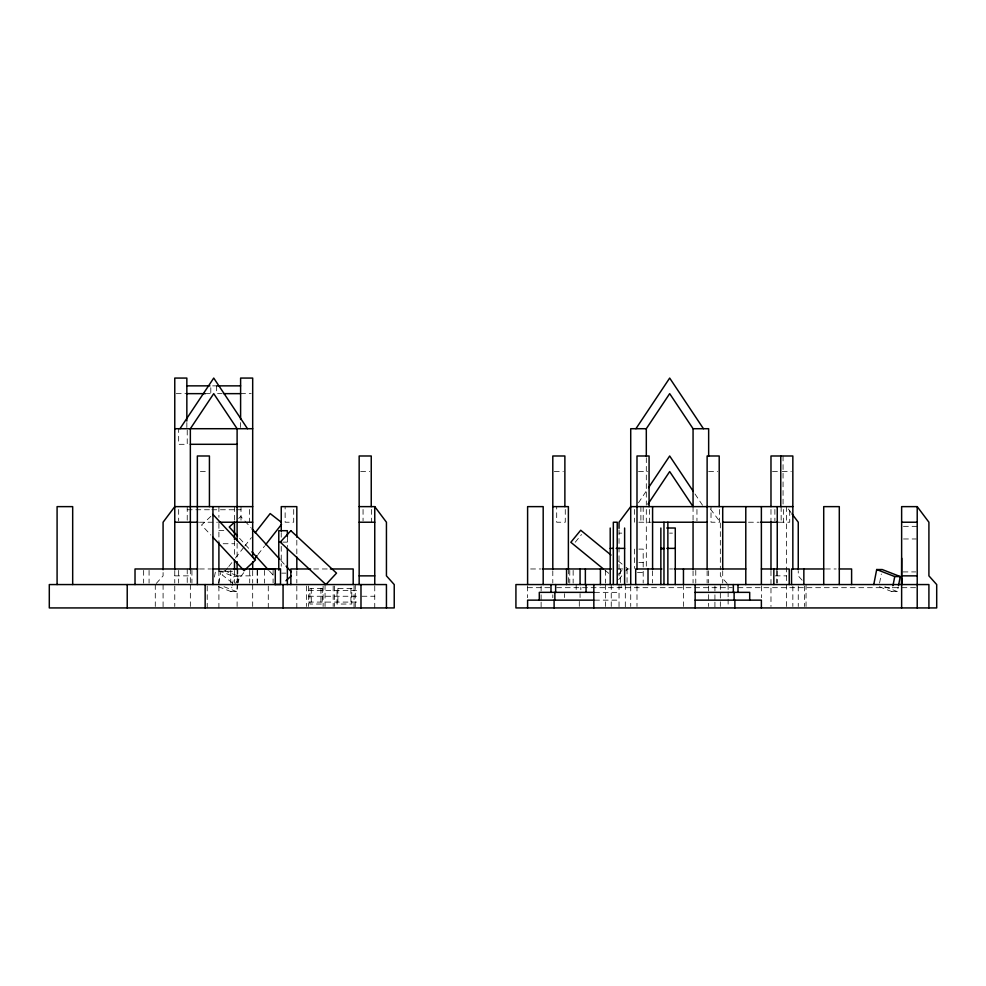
<?xml version="1.0" encoding="UTF-8"?>
<svg xmlns="http://www.w3.org/2000/svg" width="986" height="986" viewBox="0 0 986 986"><rect width="100%" height="100%" fill="white"/><g stroke="black" fill="none" stroke-linecap="round" stroke-linejoin="round"><path stroke-width="0.74" stroke-dasharray="4.93 3.7" d="M214.393 577.044L215.564 571.042M218.744 583.059L221.074 571.042M218.498 586.719L230.995 591.588L231.87 587.089M232.166 585.585L233.929 576.563L239.438 576.563L238.267 582.578M230.995 591.588L236.504 591.588L237.971 584.082M879.561 583.059L881.324 574.037M879.315 586.719L891.825 591.588L892.7 587.089M891.825 591.588L897.334 591.588L898.209 587.089M638.447 502.835L646.89 490.178M227.852 567.739L222.207 574.961L234.495 584.562M228.789 566.531L234.434 559.308M235.383 558.113L243.838 547.267M244.787 546.071L251.368 537.641M235.432 583.355L244.836 571.313M258.012 554.465L264.593 546.034M575.232 542.238L581.518 534.56M618.752 574.197L622.339 569.809M618.678 579.632L622.265 575.245M625.851 570.857L627.651 568.663L624.15 565.804M156.256 583.465L163.084 575.861L163.084 571.264M210.868 516.356L201.538 525.057L210.868 535.065M238.661 518.414L240.757 516.504L243.838 519.893M217.573 385.859L210.807 385.859L210.807 393.648M176.272 393.648L186.847 393.648M205.285 393.648L211.423 393.648M217.573 393.648L222.183 393.648M240.609 393.648L251.184 393.648M200.368 471.567L206.407 471.567M360.679 471.567L369.738 471.567M554.317 471.567L563.363 471.567M638.509 471.567L647.568 471.567M708.638 471.567L717.697 471.567M772.494 471.567L778.533 471.567M782.268 471.567L791.327 471.567M187.229 509.75L210.277 509.75M211.817 509.75L234.853 509.75M236.393 509.75L241.003 509.75M199.406 522.223L217.499 522.223M638.903 522.223L650.834 522.223M748.473 522.223L759.072 522.223M779.162 522.223L789.724 522.223L789.724 506.631M903.435 526.339L917.596 526.339M218.904 530.456L225.991 530.456M618.974 533.13L621.796 533.13M669.617 533.13L672.452 533.13M903.496 538.972L916.24 538.972M283.068 542.127L287.357 542.127M223.156 543.73L234.495 543.73M638.903 549.103L643.192 549.103L643.192 569.908M638.903 562.599L643.192 562.599M199.406 568.971L211.46 568.971M313.659 568.971L328.868 568.971M530.604 568.971L541.104 568.971M618.012 568.971L629.204 568.971M669.58 568.971L672.674 568.971M825.418 568.971L836.214 568.971M218.904 571.288L234.495 571.288M902.991 571.917L915.735 571.917M637.474 572.484L643.192 572.484M281.639 573.137L285.928 573.137M174.769 575.861L190.347 575.861M237.108 575.861L252.687 575.861M775.23 575.861L786.569 575.861M527.609 587.681L550.989 587.681M556.634 587.681L732.351 587.681M737.996 587.681L917.214 587.681M308.519 590.404L359.163 590.404M594.583 592.352L619.035 592.352M308.519 596.247L359.163 596.247M361.998 596.247L374.754 596.247M594.583 600.141L619.035 600.141M308.519 602.089L359.163 602.089M884.836 586.719L897.334 591.588M224.155 570.611L239.438 576.563M218.645 570.611L233.929 576.563M224.007 586.719L236.504 591.588M618.321 561.022L622.979 564.842M604.948 570.216L609.336 573.803M244.873 521.027L251.06 527.793M280.936 560.516L285.053 565.027M239.549 538.294L250.875 550.706M269.424 571.017L273.541 575.528M802.148 580.212L798.253 575.861L798.253 571.264M727.15 583.465L720.335 575.861L720.335 571.264M788.369 509.035L791.068 512.634M710.438 509.035L720.335 522.223L720.335 569.735M695.007 493.974L702.611 505.374M806.043 584.562L806.043 606.476M804.527 586.017L804.527 606.476M798.253 586.017L798.253 606.476M792.843 586.017L792.843 606.476M786.569 506.631L786.569 606.476M783.451 509.466L783.451 522.223M783.057 455.988L783.057 506.631M781.158 506.631L781.158 522.223M777.251 570.808L777.251 583.034M776.758 570.389L776.758 583.145M774.885 509.466L774.885 520.805M770.978 509.466L770.978 522.223M770.978 570.808L770.978 606.476M761.377 586.017L761.377 597.713M728.124 584.562L728.124 590.404M728.124 591.859L728.124 597.713M728.124 599.168L728.124 606.476M722.713 570.808L722.713 583.034M720.335 584.562L720.335 606.476M719.595 509.466L719.595 522.223L711.017 522.223L711.017 506.631M714.924 586.017L714.924 593.325M714.924 594.78L714.924 600.634M714.924 602.089L714.924 607.931M708.651 570.808L708.651 583.034M708.651 586.017L708.651 606.476M707.122 570.808L707.122 583.034M696.954 509.466L696.954 520.805M695.771 570.389L695.771 583.145M693.059 506.631L693.059 520.805M693.059 570.808L693.059 583.034M683.458 584.562L683.458 606.476M652.584 570.808L652.584 583.034M649.466 509.466L649.466 522.223M646.311 457.738L646.311 505.103M646.311 509.466L646.311 566.223M643.192 506.631L643.192 522.223M643.192 571.362L643.192 583.059M640.888 506.631L640.888 522.223M636.993 586.017L636.993 606.476M634.614 509.466L634.614 522.223M634.614 549.103L634.614 568.441M630.72 586.017L630.72 606.476M627.059 568.971L627.059 583.145M625.309 584.562L625.309 607.931M621.118 584.562L621.118 587.681M620.588 568.971L620.588 583.145M619.035 529.889L619.035 575.861M619.035 584.562L619.035 606.636M611.246 584.562L611.246 606.476M605.527 570.389L605.527 583.145M605.527 584.562L605.527 606.476M580.828 587.151L580.828 589.751M580.064 593.646L580.064 597.541M579.3 601.448L579.3 606.636M576.181 584.562L576.181 589.751M573.149 570.389L573.149 583.145M569.772 570.389L569.772 583.145M568.38 568.971L568.38 583.145M565.274 509.466L565.274 522.223L556.696 522.223L556.696 506.631M564.485 593.646L564.485 597.541M552.801 570.808L552.801 583.034M552.801 594.78L552.801 597.713M541.117 586.017L541.117 593.325M541.117 594.78L541.117 600.634M541.117 602.089L541.117 607.931M527.609 586.017L527.609 597.713M374.754 586.017L374.754 607.931M371.636 509.466L371.636 522.223M363.058 509.466L363.058 520.805M355.268 584.562L355.268 607.931M354.036 586.017L354.036 607.931M350.917 588.457L350.917 604.036M337.878 588.457L337.878 604.036M334.402 586.017L334.402 606.476M333.169 586.017L333.169 606.476M325.047 584.562L325.047 606.476M323.112 586.017L323.112 606.476M320.918 588.457L320.918 604.036M311.268 588.457L311.268 604.036M308.519 586.017L308.519 606.476M306.584 586.017L306.584 606.476M296.823 540.254L296.823 553.996M296.823 570.808L296.823 583.034M296.823 586.017L296.823 607.931M293.705 509.466L293.705 522.223L285.139 522.223L285.139 506.631M287.357 536.766L287.357 546.675M281.244 532.613L281.244 537.197M281.244 546.367L281.244 566.223M273.097 570.278L273.097 583.022M268.278 586.017L268.278 607.931M264.47 570.389L264.47 583.145M257.432 570.389L257.432 583.145M257.136 570.278L257.136 583.022M252.687 570.808L252.687 583.108M252.687 584.562L252.687 606.476M249.717 570.278L249.717 583.022M249.569 509.466L249.569 522.223M241.003 506.631L241.003 520.805M240.609 422.575L240.609 428.713M237.786 568.971L237.786 583.145M237.108 543.311L237.108 560.541M237.108 570.389L237.108 583.145M237.108 584.562L237.108 606.476M234.495 506.631L234.495 520.386M234.495 540.784L234.495 557.669M234.495 570.808L234.495 583.083M230.749 570.389L230.749 583.145M218.904 506.631L218.904 517.33M218.904 523.443L218.904 542.251M218.904 570.808L218.904 584.562M218.904 586.017L218.904 607.931M216.649 385.859L216.649 393.648M207.22 586.017L207.22 607.931M191.925 570.389L191.925 583.145M190.347 568.971L190.347 583.145M190.347 584.562L190.347 606.476M187.229 430.13L187.229 444.304L178.663 444.304L178.663 428.713M187.229 506.631L187.229 522.223M187.229 568.971L187.229 584.562M186.847 422.575L186.847 428.713M178.663 509.466L178.663 520.805M178.663 570.389L178.663 583.145M174.769 570.808L174.769 583.108M174.769 586.017L174.769 606.476M163.084 584.562L163.084 607.931M155.283 584.562L155.283 606.476M149.071 570.389L149.071 583.145M143.648 570.389L143.648 583.145M322.286 588.457L309.887 588.457L309.887 604.036L322.286 604.036L322.286 588.457M351.792 588.457L337.002 588.457L337.002 604.036L351.792 604.036L351.792 588.457"/><path stroke-width="1.48" d="M901.709 558.249L901.635 584.562L901.697 578.486M873.769 584.562L876.69 569.538L882.199 569.538L900.255 576.563L898.505 585.585M892.996 585.585L894.746 576.563L900.255 576.563M179.957 428.713L213.728 378.069L247.498 428.713M635.921 428.713L669.679 378.069L703.449 428.713M646.311 456.222L646.311 428.713L669.679 393.648L693.059 428.713L693.059 506.631L669.679 471.567L647.975 504.129M648.578 487.639L669.679 455.988L693.318 491.447M255.127 532.822L270.176 513.558L281.343 522.284M254.24 559.272L257.063 555.66M265.53 544.827L281.528 524.355M234.471 522.235L229.245 527.017L237.49 536.039M285.977 580.742L291.203 575.96M186.847 385.859L209.882 385.859M217.573 385.859L240.609 385.859M186.847 393.648L205.285 393.648M223.711 393.648L240.609 393.648M174.769 428.713L252.687 428.713M646.311 428.713L630.72 428.713L630.72 584.562M693.059 428.713L708.651 428.713L708.651 456.222M190.347 444.304L237.108 444.304M252.687 506.631L174.769 506.631L163.084 522.223L163.084 569.735M359.163 506.631L374.754 506.631L386.438 522.223L386.438 575.861L394.227 584.562L394.227 607.931L49.3 607.931L49.3 584.562L386.438 584.562L386.438 607.931M552.801 506.631L568.38 506.631L568.38 569.279M792.843 506.631L630.72 506.631L619.035 522.223L619.035 528.348M928.911 607.931L928.911 584.562L515.924 584.562L515.924 607.931L936.7 607.931L936.7 584.562L928.911 575.861L928.911 522.223L917.214 506.631L901.635 506.631L901.635 607.931M174.769 522.223L197.89 522.223M219.003 522.223L252.687 522.223M359.163 522.223L374.754 522.223M652.338 522.223L707.122 522.223M722.713 522.223L745.441 522.223M760.588 522.223L778.065 522.223M901.635 522.223L917.214 522.223M666.795 528.015L675.274 528.015L675.274 584.562M278.779 542.127L281.639 542.127M610.211 548.376L613.329 548.376M616.151 548.376L624.619 548.376M660.854 548.376L663.972 548.376M666.795 548.376L675.274 548.376M660.854 548.709L663.972 548.709M249.717 568.86L280.517 568.86L280.517 584.439L274.576 584.439M197.89 568.971L135.02 568.971L135.02 584.562M212.939 568.971L275.279 568.971L275.279 584.562M310.627 568.971L290.858 568.971L290.858 584.562M330.384 568.971L353.198 568.971L353.198 584.562M542.596 568.971L611.554 568.971M661.877 568.971L635.699 568.971L635.699 584.562M674.202 568.971L745.786 568.971M761.377 568.971L789.219 568.971L789.219 584.562M823.889 568.971L791.536 568.971L791.536 584.562M839.283 568.971L851.608 568.971L851.608 584.562M359.163 575.861L374.754 575.861M901.635 575.861L917.214 575.861M593.843 592.352L539.293 592.352L539.293 600.141M695.142 592.352L749.693 592.352L749.693 600.141M593.843 600.141L527.609 600.141L527.609 607.931M695.142 600.141L761.377 600.141L761.377 607.931M876.69 569.538L894.746 576.563M611.037 555.069L580.705 530.234L570.832 542.288L603.494 569.033M212.939 514.433L255.448 560.023L244.047 570.647L212.939 537.284M252.083 528.915L279.901 559.382M286.088 566.149L291.24 571.794M251.911 551.84L268.389 569.896M791.968 513.829L798.253 522.223L798.253 569.735M917.214 506.631L917.214 607.931M839.296 584.562L839.296 506.631L823.717 506.631L823.717 584.562M803.849 568.971L803.849 584.562M792.843 569.279L792.843 455.988L770.978 455.988L770.978 506.631M780.764 455.988L780.764 506.631M777.251 506.631L777.251 569.279M773.837 568.971L773.837 584.562M770.978 521.914L770.978 569.735M761.377 506.631L761.377 584.562M745.786 506.631L745.786 584.562M737.996 584.562L737.996 592.352M734.878 600.141L734.878 607.931M734.114 592.352L734.114 600.141M733.35 584.562L733.35 592.352M722.713 506.631L722.713 569.279M719.201 506.631L719.201 455.988L707.122 455.988L707.122 569.279M695.142 584.562L695.142 607.931M693.059 521.914L693.059 569.279M683.458 568.971L683.458 584.562M667.867 522.223L667.867 584.562M663.972 522.223L663.972 584.562M660.854 528.015L660.854 584.562M652.584 506.631L652.584 569.279M649.071 506.631L649.071 455.988L636.993 455.988L636.993 569.279M648.012 568.971L648.012 584.562M624.619 528.015L624.619 584.562M617.224 584.562L617.224 522.223L613.329 522.223L613.329 584.562M610.211 528.015L610.211 584.562M600.412 568.971L600.412 584.562M593.843 584.562L593.843 607.931M586.054 584.562L586.054 592.352M585.364 568.971L585.364 584.562M580.064 568.971L580.064 584.562M566.568 568.971L566.568 584.562M564.879 506.631L564.879 455.988L552.801 455.988L552.801 569.279M555.636 584.562L555.636 592.352M554.871 592.352L554.871 600.141M554.107 600.141L554.107 607.931M550.989 584.562L550.989 592.352M543.187 584.562L543.187 506.631L527.609 506.631L527.609 584.562M374.754 506.631L374.754 584.562M371.241 506.631L371.241 455.988L359.163 455.988L359.163 584.562M360.987 584.562L360.987 607.931M296.823 537.197L296.823 506.631L281.244 506.631L281.244 531.084M296.823 557.053L296.823 569.279M287.357 536.421L287.357 530.702L278.779 530.702L278.779 570.105M287.357 548.191L287.357 584.562M283.068 584.562L283.068 607.931M252.687 557.472L252.687 378.069L240.609 378.069L240.609 419.506M252.687 561.638L252.687 569.735M237.108 540.611L237.108 428.713L213.728 393.648L190.347 428.713L190.347 569.735M237.108 561.638L237.108 569.735M234.495 521.914L234.495 539.527M234.495 560.11L234.495 569.772M218.904 542.546L218.904 569.772M212.939 506.631L212.939 584.562M209.426 506.631L209.426 455.988L197.348 455.988L197.348 584.562M205.15 584.562L205.15 607.931M186.847 421.034L186.847 378.069L174.769 378.069L174.769 569.735M127.219 584.562L127.219 607.931M72.681 584.562L72.681 506.631L57.089 506.631L57.089 584.562M290.858 530.702L280.246 542.127L325.91 584.562L336.522 573.137L290.858 530.702"/></g></svg>
